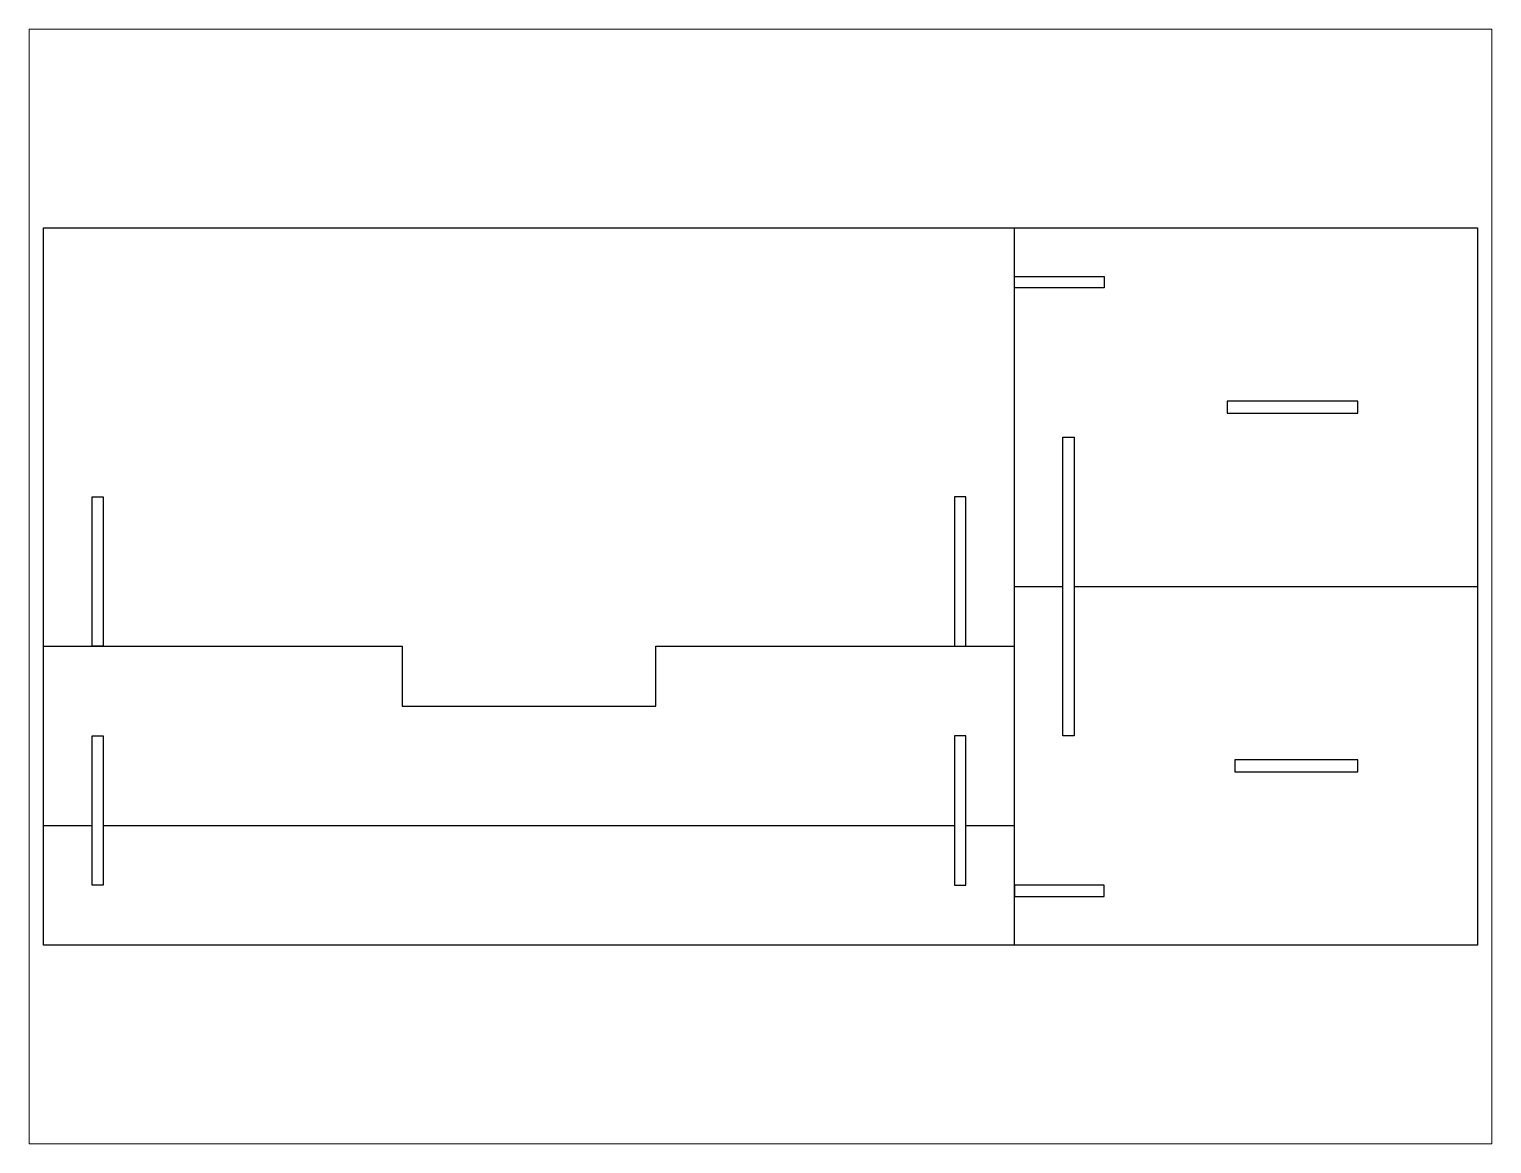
# Paper-space layout 'Sheet1' of a CAD drawing. Header units: inches. Extents: x 1.05 to 9.45, y 0.8 to 7.2.
# The model-space entities are those that its viewports show. They can reach past a viewport. Long polylines and large blocks are cut down to what shows.
import ezdxf

# ---------------------------------------------------------------- set-up
doc = ezdxf.new("R2010")
doc.units = ezdxf.units.IN
doc.header["$MEASUREMENT"] = 0

msp = doc.modelspace()

# ---------------------------------------------------------------- linework, layer by layer
for p, q in [((65, 0), (65, 48)), ((65, 24), (68.25, 24)), ((69, 24), (96, 24)), ((0, 8), (3.25, 8)), ((4, 8), (61, 8)), ((61.75, 8), (65, 8))]:
    msp.add_line(p, q)
for points in [[(0, 0), (0, 48), (96, 48), (96, 0)], [(65, 44), (65, 44.75), (71, 44.75), (71, 44)], [(79.25, 36.4), (79.25, 35.6), (88, 35.6), (88, 36.4)], [(69, 34), (69, 14), (68.25, 14), (68.25, 34)], [(4, 30), (4, 20), (3.25, 20), (3.25, 30)], [(61, 30), (61, 20), (61.75, 20), (61.75, 30)], [(4, 14), (4, 4), (3.25, 4), (3.25, 14)], [(61, 14), (61, 4), (61.75, 4), (61.75, 14)], [(79.75, 12.4), (79.75, 11.6), (88, 11.6), (88, 12.4)], [(65, 4), (65, 3.25), (71, 3.25), (71, 4)]]:
    msp.add_lwpolyline(points, close=True)
msp.add_lwpolyline([(0, 20), (24, 20), (24, 16), (41, 16), (41, 20), (65, 20)])

psp = doc.layouts.new('Sheet1')

# ---------------------------------------------------------------- viewports
at = {"layer": '0'}
psp.add_viewport(center=(5.25, 4), size=(8.4, 6.4), view_center_point=(48, 24), view_height=74.605714, dxfattribs=at)

doc.saveas('drawing.dxf')
